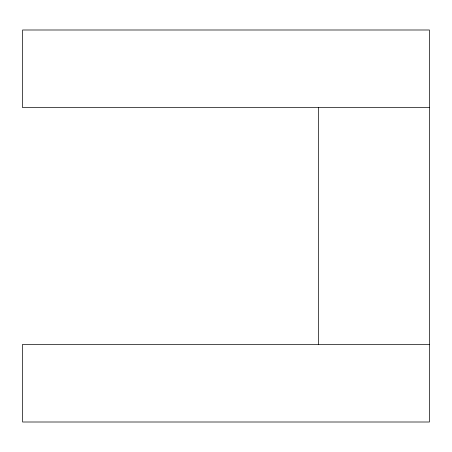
<?xml version="1.0" encoding="UTF-8"?>
<svg xmlns="http://www.w3.org/2000/svg" width="452" height="452" viewBox="0 0 452 452"><rect width="100%" height="100%" fill="white"/><g stroke="black" fill="none" stroke-linecap="round" stroke-linejoin="round"><path stroke-width="0.68" d="M429.4 107.661L22.6 107.661L22.6 29.996L429.4 29.996L429.4 422.004L22.6 422.004L22.6 344.339L429.4 344.339M318.457 107.435L318.457 344.565"/></g></svg>
